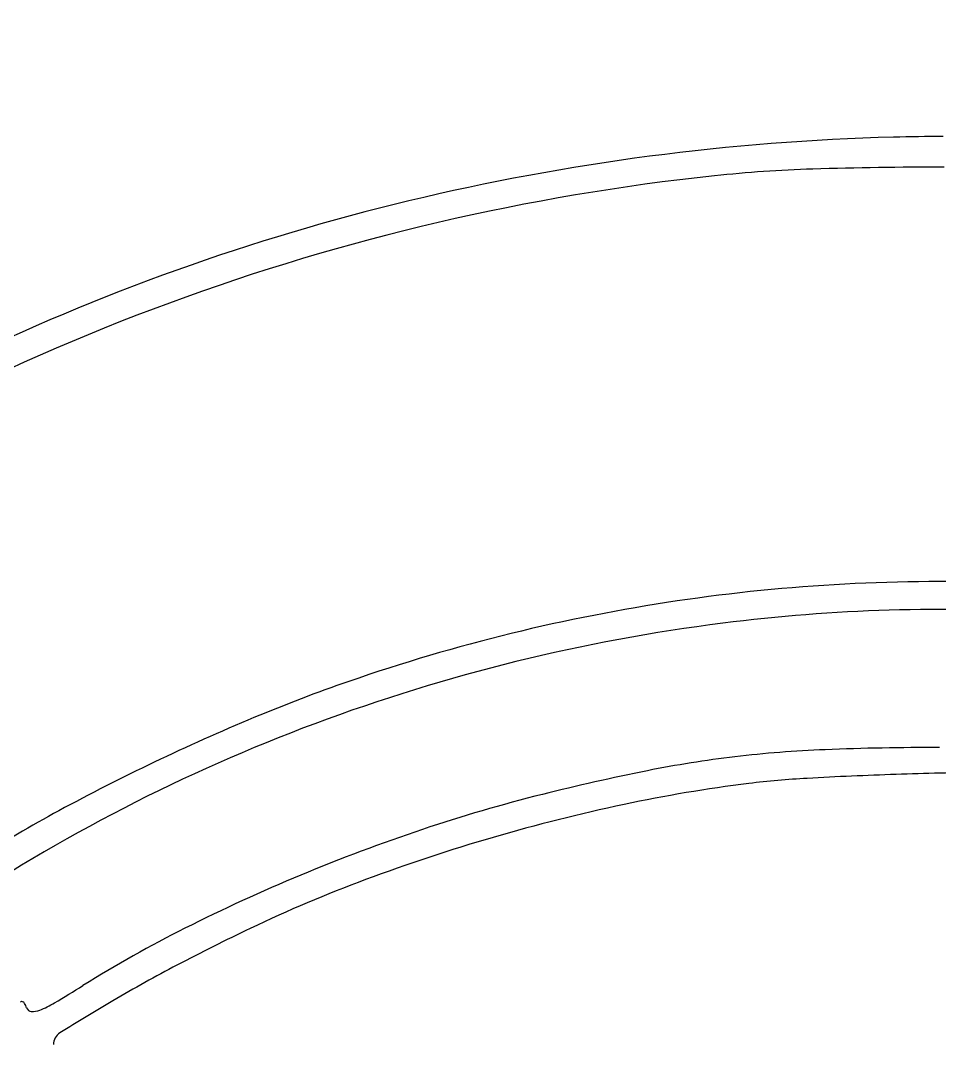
# Model space of a CAD drawing. Header units: metres. Extents: x -22 to 82, y -7 to 32.
# Drawn here: x 10.0209 to 10.3171, y 28.364 to 28.6939 of the extents above; entities that cross this region are included whole.
import ezdxf

# ---------------------------------------------------------------- set-up
doc = ezdxf.new("R2010")
doc.units = ezdxf.units.M
doc.header["$LTSCALE"] = 2
doc.header["$MEASUREMENT"] = 0
doc.layers.add('ZSILUETAEDIFICIO', color=253, linetype='CONTINUOUS')
doc.layers.add('ZVEREDA', color=253, linetype='CONTINUOUS')

msp = doc.modelspace()

# ---------------------------------------------------------------- hatches: boundary and pattern name
at = {"layer": 'ZVEREDA'}
h = msp.add_hatch(dxfattribs=at)
h.set_pattern_fill('AR-SAND', color=256, scale=0.08)
h.set_pattern_definition([(37.50000000000001, (100.3217642182751, 117.4581959786875), (-0.0050394686487687, 0.1541459015210527), [0, -0.1216, 0, -0.136, 0, -0.13]), (7.499999999999999, (100.3217642182751, 117.4581959786875), (0.1415821364214182, 0.2257716852183792), [0, -0.0656, 0, -0.1096, 0, -0.042]), (327.5, (100.2233642182753, 117.4581959786875), (0.2491313489401196, 0.0004527242829572), [0, -0.04, 0, -0.144, 0, -0.188]), (317.5, (100.2233642182753, 117.4581959786875), (0.2404901283657835, 0.0702140451947399), [0, -0.02, 0, -0.0944, 0, -0.108])])
h.paths.add_polyline_path([(31.4583351261974, 30.10001185127862), (-5.580466054143699, 30.14202237673669), (-5.496152509190097, 24.7095630808688), (0.5053741138006274, 24.71459050236479), (0.5053741138006274, 23.02514520136083), (2.905374113800207, 23.02514520136083), (2.905811148500817, 24.71459050236479), (7.70575982083821, 24.71459050236479), (7.70575982083821, 23.02524487001511), (10.1053227861378, 23.02524487001511), (10.1057598208379, 24.71459050236479), (12.50561829493628, 24.71459050236479), (14.90575982083172, 24.71459050236479), (14.90575982083172, 23.02514520136083), (17.30547676903481, 23.02514520136083), (17.30591380373539, 24.71459050236479), (22.10547676902863, 24.63459050236452), (22.10547676902863, 23.02461800278962), (24.5050398048495, 23.02461800278962), (24.5050398048495, 24.63406330379348), (31.4583221007949, 24.61459050236454), (29.30561829493013, 24.61459050236454), (29.30561829493013, 20.61092766967829), (30.50572014345363, 20.61326742045304), (30.50572014345363, 24.61459050236454), (31.4583221007949, 24.61459050236454)])
h.paths.add_polyline_path([(3.274978631708791, 29.84745587849517), (21.85115500656482, 29.84745587849517), (21.85115500656482, 26.26298918530352), (3.274978631708791, 26.26298918530352)], flags=16)
edge = h.paths.add_edge_path(flags=0)
edge.add_line((4.190763625501631, 28.45334721717251), (4.191796270515823, 28.45334721717251))
edge.add_arc((4.030850849770815, 28.47872758158093), 0.1629343160792154, 351.0385129392877, 357.3660182868147)
edge.add_arc((4.112611057247875, 28.47496619707363), 0.0810876329450389, 344.53720768220717, 357.3660765305271, ccw=False)
edge = h.paths.add_edge_path(flags=0)
edge.add_arc((4.129473601766023, 28.48361260777853), 0.0424070857397566, 8.446156974039805, 17.04280200703507)
edge.add_arc((4.048520085864993, 28.46875624364435), 0.1245244297232045, 3.3254775150875844, 12.657113459455672, ccw=False)
edge.add_arc((4.009668740244905, 28.46649875537224), 0.1634413066505545, 3.325477516473139, 5.867953198212037)
edge.add_arc((4.024461425057098, 28.46801930679646), 0.148570677863494, 5.867861931155238, 8.446156969658695)
edge = h.paths.add_edge_path(flags=0)
edge.add_arc((4.187625943115307, 27.71049756740979), 0.005506773619038, 0, 44.649192788606285, ccw=False)
edge.add_line((4.193132716734738, 27.71049756740979), (4.193170576032799, 27.71059180186387))
edge.add_arc((4.083131412969806, 27.72142825678299), 0.110571452748189, 354.3757511834748, 357.7808422671732)
edge.add_arc((4.083495542828814, 27.72707965905653), 0.1105714527485412, 354.8460124112327, 363.6003750095574)
edge.add_arc((4.265141154600997, 27.71569919341579), 0.0736096129205384, 165.585485692761, 181.0365879312016)
edge = h.paths.add_edge_path(flags=0)
edge.add_ellipse((4.155844521799992, 27.55226263330349), major_axis=(-0.004886144824328529, 0.5517489951021792), ratio=0.0764573230342362, start_angle=264.41174822548277, end_angle=281.9145976805995, ccw=False)
edge.add_arc((-177.0033036909715, 27.24610176780652), 181.2017851309283, -3.410605131648481e-12, 0.07993633669821065, ccw=False)
edge.add_line((4.198481439956822, 27.24610176779618), (4.210484766247419, 27.6590139235833))
edge.add_ellipse((4.18687514976483, 27.77778923014426), major_axis=(0.01575538398604225, -0.1077800230216994), ratio=0.5161088083865675, start_angle=337.05526251174393, end_angle=345.80434126128097, ccw=False)
edge = h.paths.add_edge_path(flags=0)
edge.add_arc((387.0379938681306, 26.57348742740584), 383.1770730560518, 179.7962796488156, 179.8227156500893, ccw=False)
edge.add_arc((63.47661150482531, 27.72394417231078), 59.61364541384286, 179.6242268241421, 179.7962796450261, ccw=False)
edge.add_arc((107.9126775625507, 27.43250698258277), 104.0506671673548, 179.4892207827528, 179.6242268252662, ccw=False)
edge.add_arc((4.908773407262004, 28.32581589378475), 1.043191389333353, 173.5744382351789, 178.1175676432889, ccw=False)
edge.add_arc((3.941956756071903, 28.43638332363668), 0.0700943375474026, 136.9440126095541, 174.9430767679891, ccw=False)
edge.add_arc((3.939591411760631, 28.44492007257332), 0.0627084935053294, 98.57263522089539, 141.1716653543758, ccw=False)
edge.add_arc((3.971787529488921, 28.27408536092594), 0.2365196678389941, 91.78341864015289, 100.1162303726033, ccw=False)
edge.add_arc((4.161354391850892, 22.18584956753244), 6.327705978506592, 91.01273401402932, 91.78341864030182, ccw=False)
edge.add_line((4.049514576590127, 28.51256710557305), (4.169165289891879, 28.51468221717266))
edge.add_line((4.169165289891879, 28.51468221717232), (4.179750299263304, 28.53043944484654))
edge.add_arc((4.190827730734469, 28.52494372944767), 0.0123657743692955, 51.76101418273163, 153.6131534045893, ccw=False)
edge.add_line((4.198481439891822, 28.53465625290397), (4.198481439891822, 28.53636044799151))
edge.add_arc((4.193339192636984, 28.51586697619842), 0.0211287740527576, 75.9140893002533, 183.0668013861589)
edge.add_line((4.172240678425823, 28.51473658199643), (4.049514576590127, 28.51256710557305))
edge.add_arc((4.161354391844498, 22.18584956753244), 6.327705978506354, 91.01273401397248, 91.78341864024476)
edge.add_arc((3.971787529489319, 28.27408536092594), 0.2365196678390667, 91.78341864027549, 100.1162378328985)
edge.add_arc((3.941258338745911, 28.44519436956017), 0.0627084935053418, 100.1162378329312, 120.5228893311077)
edge.add_arc((3.942263761789718, 28.43729516592452), 0.0700943375474093, 117.9506432260986, 158.4595108276586)
edge.add_arc((4.001405707587139, 28.41591235581501), 0.1329691207264811, 159.2459526752788, 175.8968395766796)
edge.add_arc((4.909294928725814, 28.35078371074917), 1.04319138933335, 175.8968395763732, 179.4892207827571)
edge.add_arc((107.9126775622392, 27.43250698108915), 104.0506671670563, 179.4892207819287, 179.6242268244366)
edge.add_arc((63.47661150489225, 27.72394417644966), 59.6136454138861, 179.6242268281098, 179.7962796489794)
edge.add_arc((387.0379938451551, 26.57348740949783), 383.1770730331307, 179.7962796461218, 179.8227156473993)
edge.add_line((3.862755088178147, 27.75911035599103), (3.884622839891307, 27.72070371717251))
edge.add_arc((3.929255688633731, 27.74845655913333), 0.0525576961415898, 211.8734753522308, 222.0820973833024)
edge.add_arc((3.940104661909288, 27.75825274944765), 0.0671749997825091, 222.0818102784924, 230.2563674642507)
edge.add_arc((3.958449832274908, 27.78343227505326), 0.0982851158739191, 231.4181484407944, 254.9741783521728)
edge.add_arc((3.959368323424485, 27.7758030788865), 0.0911999037654329, 253.1739702547738, 268.217256623099)
edge.add_arc((3.968627737210397, 41.24924821526616), 13.56460629090511, 269.9489048779313, 270.3532500274084)
edge.add_arc((4.049525169780992, 16.95504494612499), 10.72985513343538, 89.5075836061958, 89.98540653837108, ccw=False)
edge.add_arc((4.130247462298712, 27.54011210430104), 0.1448483138350315, 64.17034698782749, 85.44946313993978, ccw=False)
edge.add_arc((4.191746138397974, 27.66642980881176), 0.0043674083606586, 1.4282544963651844, 68.34992075025048, ccw=False)
edge.add_arc((4.197384248272812, 27.67701561994579), 0.0105538936861254, 212.0429010611537, 263.0773218994982, ccw=False)
edge.add_arc((4.200612712082403, 27.70999352945552), 0.0404527841329601, 231.8085000024286, 252.4850053579366, ccw=False)
edge.add_arc((4.161788889977004, 27.66257060467501), 0.0208577567284913, 48.53142696656482, 82.63062587060486)
edge.add_arc((4.11933816690663, 27.13308106570912), 0.5520225538390414, 85.31102351279071, 89.99478211468639)
edge.add_arc((4.118411279294634, 16.9552485283175), 10.72985513343608, 89.99478211606726, 90.35325002811415)
edge.add_arc((4.073781246147718, 41.2494889468843), 13.56460629090747, 269.50474175352076, 269.9090879921701, ccw=False)
edge.add_arc((3.956613111675125, 27.77658927219733), 0.0911999037654514, 239.2648217281377, 269.94890487625094, ccw=False)
edge.add_arc((3.940104661909288, 27.75825274944765), 0.0671749997825307, 215.766892496466, 243.3781184107606, ccw=False)
edge.add_line((3.885598753388649, 27.71898970661965), (3.862755088177721, 27.75911035598011))
edge = h.paths.add_edge_path(flags=0)
edge.add_arc((3.982208672812931, 27.77710128656037), 0.0039699795081061, 57.093542815945284, 128.0095147918335, ccw=False)
edge.add_arc((3.983777369758798, 27.77691396217733), 0.0035691351575788, -36.39606693346491, 80.51639118771561, ccw=False)
edge.add_arc((3.985008823383225, 27.77555727172944), 0.0018093348073117, 293.7971605359992, 335.12409378026587, ccw=False)
edge.add_arc((3.984854518882713, 27.77590723729099), 0.002191808038586, 257.1681723130867, 293.7964911424778, ccw=False)
edge.add_arc((3.98554989726631, 27.77896024180501), 0.0053230039216045, 238.282669802615, 257.1684968903267, ccw=False)
edge.add_arc((3.980302814458611, 27.77683864407101), 0.0034331700992157, 99.02971341141892, 315.4979837284754, ccw=False)
edge = h.paths.add_edge_path(flags=0)
edge.add_arc((4.003867887505493, 27.77651366478631), 0.0041965817445002, 179.5419055987072, 270.4580944011244)
edge.add_arc((4.003949051078308, 27.77651352882827), 0.0041965817444636, 269.3499522369119, 383.1232100615633)
edge.add_arc((4.003864094692489, 27.77672872215237), 0.0041965817444639, 19.96411019100292, 182.4788541983977)
edge = h.paths.add_edge_path(flags=0)
edge.add_arc((3.979353550216473, 28.42993420992462), 0.0009651872828333, 125.0907544769644, 237.6009057839097)
edge.add_arc((3.995965221876986, 28.40704187017155), 0.0279429480104366, 127.8062335931203, 268.779035296377)
edge.add_line((3.995369806797299, 28.37910526650563), (4.002718144077988, 28.38645734180113))
edge.add_arc((4.10007393273122, 28.38764962442366), 0.0973630891154655, 166.3647067637932, 180.7016464897838, ccw=False)
edge.add_arc((3.991574634341134, 28.42003595056144), 0.0167827455633406, 325.7976337708378, 488.477492724186)
edge.add_arc((3.995342312636922, 28.45231582363164), 0.0238394652163404, 233.4109544616884, 272.5958997522416)
edge.add_arc((3.987035091752404, 28.42505208948006), 0.0100004255996245, 20.17316381762081, 145.4473270086913)

# ---------------------------------------------------------------- linework, layer by layer
at = {"layer": 'ZSILUETAEDIFICIO'}
for centre, radius, start, end in [((10.32157864002622, 27.90502509482212), 0.7515225979025056, 91.47191858173595, 103.5032808888429), ((10.32050970392652, 27.94664783880762), 0.7098861302220214, 90.18190725078657, 91.47196539699672), ((10.2893565185025, 28.22228688012649), 0.4239280193611959, 91.77770398288428, 96.05788856880461), ((10.31757561287139, 27.31308252792667), 1.333570186010296, 89.95575153991561, 91.77771894477702), ((10.321977889929, 27.91490828655225), 0.7330327809893792, 96.05793182153164, 110.1952392150749), ((10.31446234502548, 27.93465730120636), 0.7210478655896213, 103.5032471216506, 115.9139725545384), ((10.31476767299523, 27.93450964697331), 0.7121473660170555, 110.1952264041191, 124.6423273366733), ((10.31715977213551, 27.93651688478462), 0.5766072081659911, 87.64813224918299, 98.4406310541458), ((10.31862622777248, 27.92663466007411), 0.5865976464629162, 98.44063242150314, 109.0950074618819), ((10.31687076225188, 27.95043653829049), 0.5536839650429211, 91.65649959831667, 97.21997261987254), ((10.31705689750171, 27.94402382384834), 0.5600993802583609, 86.1409677291761, 91.65656945784872), ((10.32115095908941, 27.91664565458029), 0.5877448503309616, 97.21991922507084, 110.4517527325937), ((10.29838815763765, 27.98509592991132), 0.5247324740822372, 109.0950337584251, 112.6651887414744), ((10.3137132730815, 27.93658762101916), 0.5664610255341122, 110.4516746129103, 124.0546556008277), ((10.3685501540028, 27.81708172436635), 0.7068079501872061, 112.6651920447387, 115.5208950770433), ((10.29476316719342, 28.08764739471553), 0.3716057868341337, 92.24723232018565, 96.74391553748578), ((10.31707853273591, 27.51899150383633), 0.9406993624180162, 89.99995454014895, 92.24725216598814), ((10.35835427180271, 27.83843902872314), 0.6831417197536792, 115.5209398705614, 118.415368754664), ((10.29234366907193, 28.10810615911629), 0.3510044516371163, 96.74387553225718, 101.3981738903967), ((10.37416450807063, 27.70225559297074), 0.7650205524532688, 101.3982084784604, 103.9974919491036), ((10.34969634027331, 27.06779053436287), 1.38399676659537, 91.93014693289287, 93.11684651245486), ((10.3539235796527, 26.94233492527252), 1.509523574109215, 90.85617858592668, 91.93012281638904), ((10.3122257969419, 27.98813567882081), 0.4634058042664781, 97.01860249657007, 102.0584434489067), ((10.28955112079373, 28.17231234731946), 0.2778386030760335, 93.11669429103584, 97.01861819098568), ((10.31163016419049, 27.95311338485681), 0.5064858818296222, 103.9974771180665, 108.5514337789028), ((10.34097893897683, 27.85353888484298), 0.6010395215234395, 102.0584605412287, 106.2055347439298), ((10.23158520358112, 28.07274410367864), 0.4167411476682656, 118.4154229331308, 122.606714841283), ((10.3396548205148, 27.86960338415798), 0.5945727797109381, 108.5513622602528, 112.5893800836784), ((10.3398942180099, 27.85727055375452), 0.5971533958935326, 106.2055181583044, 110.3645059701805), ((10.3314400593874, 27.88934611253154), 0.5731891966806285, 112.5892924456721, 116.6939815113011), ((10.28723829493697, 27.99912578972953), 0.4458406264126262, 110.3644526762756, 115.5419642499884), ((10.25754024298541, 28.0363175054905), 0.408684566920674, 116.6939503269025, 121.9832449517356), ((10.41022220926132, 27.74177188521395), 0.7310704904723442, 115.5420311141338, 117.6144775599016), ((10.2872277497915, 27.97689392229705), 0.4657216457747295, 117.6144807556331, 120.5199086682127), ((9.802501829686406, 28.76500528306798), 0.4504113734541885, 300.6237460310654, 301.9832443412159), ((10.02142558395852, 28.37712802961966), 0.0006899254478543, 72.48427612622542, 134.0453146956267), ((10.02129985235962, 28.37672969043575), 0.0011076365207063, 27.87393720723449, 72.48350949104183), ((10.01207292010963, 28.37184921779232), 0.0115458016830697, 19.88426651691553, 27.87584982308447), ((10.0245513700722, 28.37636246534453), 0.0017237543358172, 199.8838588888336, 266.0208934856132), ((10.02486319374091, 28.38084483425547), 0.0062169564293546, 266.0206324484807, 291.6165647218915), ((10.01464659555472, 28.40662737951186), 0.0339499425359617, 291.6164752182778, 300.6235444491126), ((10.44187850476033, 27.71455600481733), 0.7702508544882009, 120.5198512179115, 122.0081454653213), ((10.03593888377583, 28.36398970946385), 0.0043846046664873, 122.0079850466504, 179.9999112679886)]:
    msp.add_arc(centre, radius, start, end, dxfattribs=at)

doc.saveas('drawing.dxf')
